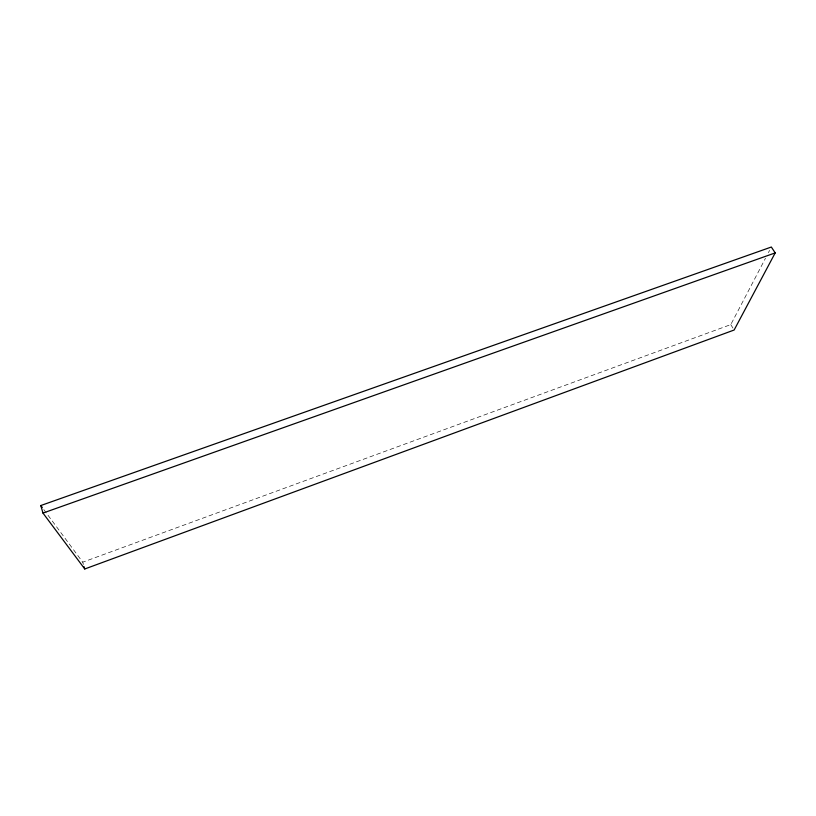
<?xml version="1.0" encoding="UTF-8"?>
<svg xmlns="http://www.w3.org/2000/svg" width="816" height="816" viewBox="0 0 816 816"><rect width="100%" height="100%" fill="white"/><g stroke="black" fill="none" stroke-linecap="round" stroke-linejoin="round"><path stroke-width="0.61" stroke-dasharray="4.08 3.06" d="M43.799 509.582L82.732 562.183L730.789 324.595L765.469 258.274M768.407 252.644L769.59 250.4M730.789 324.595L733.023 328.216M82.732 562.183L83.416 564.448"/><path stroke-width="1.22" d="M775.2 252.899L734.135 330.021L84.762 568.976L42.973 513.07L40.8 505.532L771.344 247.024L775.2 252.899L42.973 513.07M40.8 505.532L42.299 507.552M84.089 566.712L84.762 568.976"/></g></svg>
